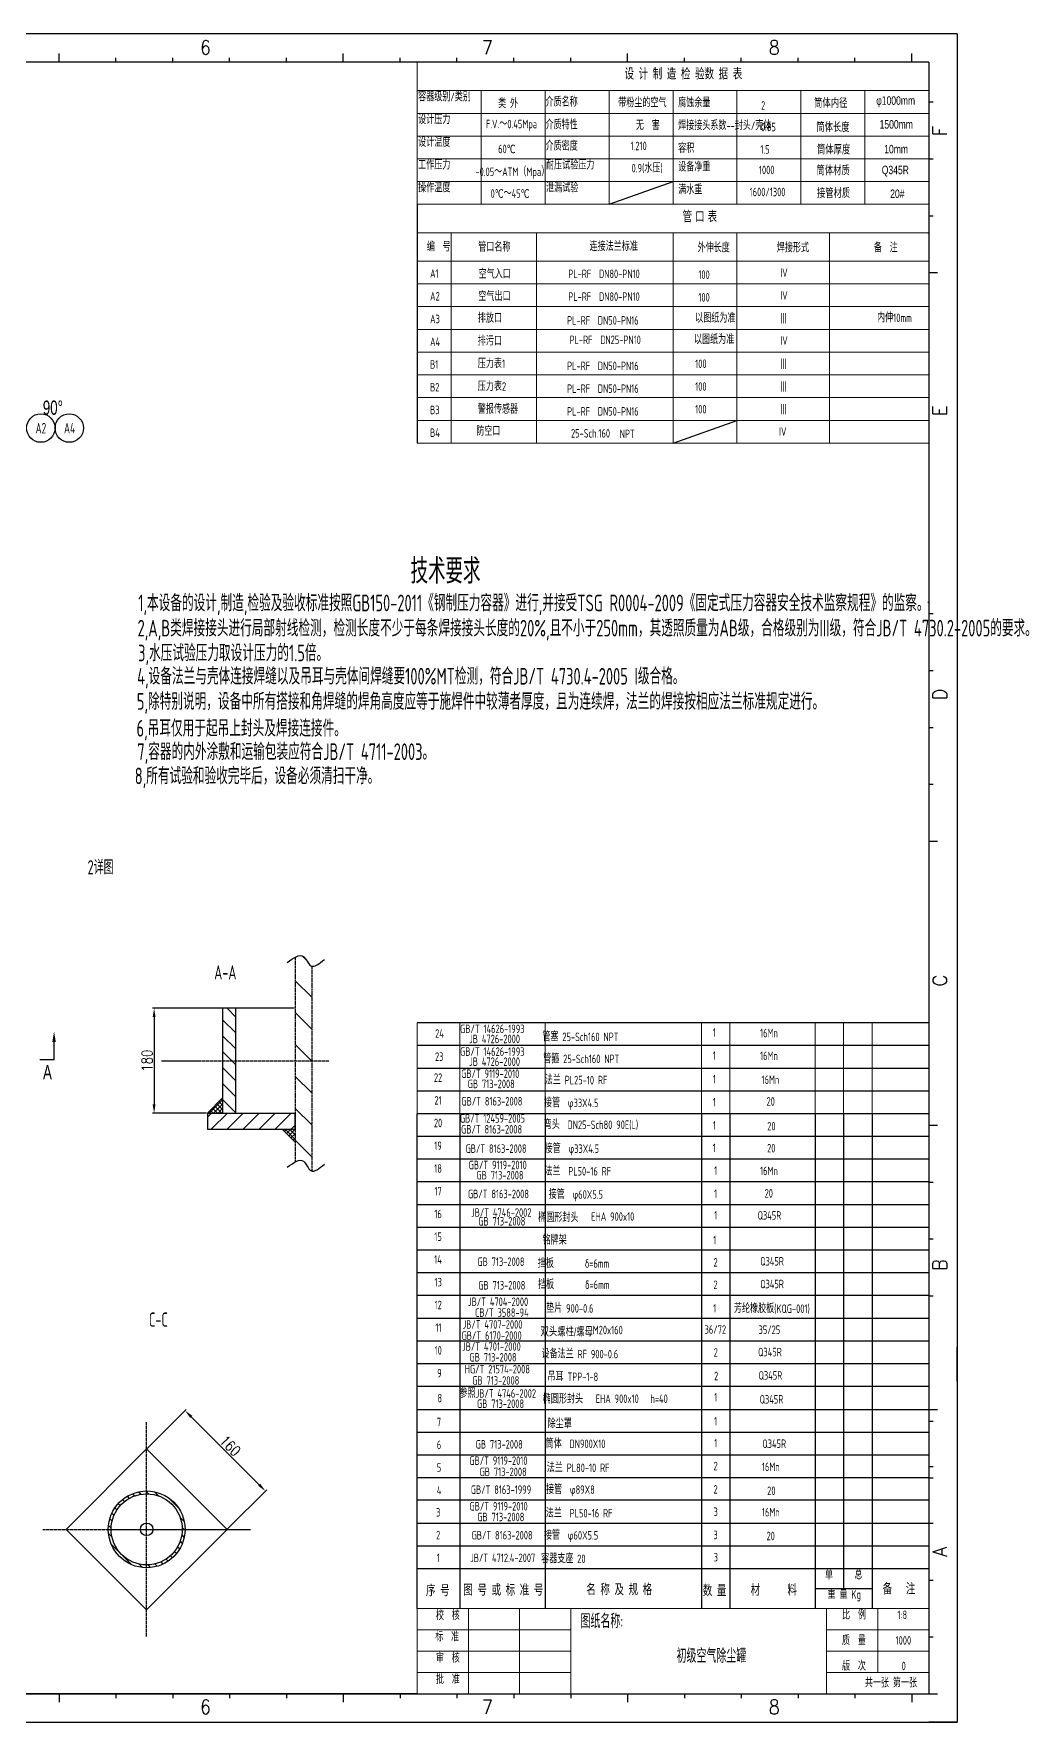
# Model space of a CAD drawing. Header units: inches. Extents: x 32075 to 39005, y -1315 to 3437.
# Drawn here: x 36204 to 39005, y -1315 to 3437 of the extents above; entities that cross this region are included whole.
import ezdxf
from ezdxf.enums import TextEntityAlignment as Align

# ---------------------------------------------------------------- set-up
doc = ezdxf.new("R2010")
doc.units = ezdxf.units.IN
doc.header["$LTSCALE"] = 10
doc.header["$MEASUREMENT"] = 0
for name, pattern in [('CENTER', [2, 1.25, -0.25, 0.25, -0.25]), ('CENTER2', [1.125, 0.75, -0.125, 0.125, -0.125]), ('PHANTOM2', [1.25, 0.625, -0.125, 0.125, -0.125, 0.125, -0.125])]:
    doc.linetypes.add(name, pattern=pattern)
for name, color, linetype in [('1轮廓实线层', 7, 'Continuous'), ('2细线层', 4, 'Continuous'), ('7标注层', 4, 'Continuous'), ('CENTER', 1, 'CENTER'), ('DATA', 4, 'Continuous'), ('DIM', 4, 'Continuous'), ('DRAWING', 7, 'Continuous'), ('OBJ', 7, 'Continuous'), ('PHN', 6, 'PHANTOM2'), ('图框层', 7, 'Continuous')]:
    doc.layers.add(name, color=color, linetype=linetype)
doc.layers.add('文字', color=4, linetype='Continuous', lineweight=13)
doc.styles.add('JEREH', font='isocp.shx', dxfattribs={"width": 0.7, "bigfont": 'hzfs.shx'})
doc.styles.add('JEREH1', font='isocp.shx', dxfattribs={"width": 0.75, "bigfont": 'hzfs.shx'})
doc.styles.add('PC_TEXTSTYLE', font='isocp.shx', dxfattribs={"width": 0.8, "bigfont": 'hzfs.shx'})
doc.styles.add('ROMANC', font='romanc.shx', dxfattribs={"width": 0.75})
doc.styles.get("Standard").update_dxf_attribs({"font": 'isocp.shx', "width": 0.707, "bigfont": 'hztxt.shx'})
doc.styles.add('TH_GBDIM', font='romans.shx', dxfattribs={"width": 0.8, "bigfont": 'gbcbig.shx'})
doc.styles.add('VCADHZ', font='vcadtxt3.shx', dxfattribs={"width": 0.7, "bigfont": 'vcadhz.shx'})
doc.styles.add('vhz3', font='vcadtxt3', dxfattribs={"width": 0.7, "bigfont": 'vcadhz'})
doc.dimstyles.new('单线标注', dxfattribs={"dimscale": 10, "dimtxt": 3, "dimasz": 2.5, "dimexe": 0.5, "dimexo": 0.2, "dimgap": 0.5, "dimtad": 1, "dimjust": 2, "dimdec": 0, "dimdsep": 46, "dimtxsty": 'TH_GBDIM', "dimcen": 1, "dimse1": 1, "dimsd1": 1, "dimclrd": 4, "dimclre": 4, "dimclrt": 3, "dimadec": 0, "dimazin": 0, "dimtfac": 1, "dimtdec": 0, "dimtmove": 0, "dimatfit": 3, "dimfxl": 1, "dimlwd": -1, "dimlwe": -1, "dimarcsym": 0})

# ---------------------------------------------------------------- blocks, each defined once
blk = doc.blocks.new('A$C522A09DF')
at = {"color": 4}
for p, q in [((0, 0), (0, -672)), ((720, -672), (900, -608))]:
    blk.add_line(p, q, dxfattribs=at)
blk.add_line((1437.3, -80), (1440, -80))
at = {"layer": '文字'}
for p, q in [((1434.7, 0), (0, 0)), ((1440, 0), (0, 0)), ((1440, 0), (0, 0)), ((1440, 0), (0, 0)), ((1437.3, 0), (0, 0)), ((1440, -80), (0, -80)), ((1440, -80), (0, -80)), ((96, -672), (96, -80)), ((336, -672), (336, -80)), ((720, -672), (720, -80)), ((900, -672), (900, -80)), ((1160, -672), (1160, -80)), ((1440, -160), (0, -160)), ((1440, -224), (0, -224)), ((1440, -288), (0, -288)), ((1440, -352), (0, -352)), ((1440, -416), (0, -416)), ((1440, -480), (0, -480)), ((1440, -480), (0, -480)), ((1440, -544), (0, -544)), ((1440, -544), (0, -544)), ((1440, -608), (0, -608)), ((1440, -672), (0, -672))]:
    blk.add_line(p, q, dxfattribs=at)
at = {"layer": '文字', "width": 0.7}
for s, height, style, p in [('管 口 表', 32, 'VCADHZ', (746.8, -50.6)), ('空气入口', 24, 'JEREH', (172.7, -208.7)), ('100', 24, 'JEREH', (791.3, -209.9)), ('IV', 24, 'JEREH', (1021.7, -204.4)), ('空气出口', 24, 'JEREH', (172, -271.5)), ('100', 24, 'JEREH', (791.3, -273.9)), ('IV', 24, 'JEREH', (1021.7, -268.4)), ('排放口', 24, 'JEREH', (170.6, -332.9)), ('以图纸为准', 24, 'JEREH', (782.4, -332.7)), ('III', 30, 'JEREH', (1022, -335.6)), ('内伸10mm', 24, 'JEREH', (1294.3, -331.5)), ('排污口', 24, 'JEREH', (170.4, -397.3)), ('以图纸为准', 24, 'JEREH', (778.9, -392.9)), ('IV', 24, 'JEREH', (1021.9, -395.5)), ('压力表1', 24, 'JEREH', (170.6, -460.9)), ('100', 24, 'JEREH', (782.4, -460.7)), ('III', 30, 'JEREH', (1022, -463.6)), ('压力表2', 24, 'JEREH', (170.6, -524.9)), ('100', 24, 'JEREH', (782.4, -524.7)), ('III', 30, 'JEREH', (1022, -527.6)), ('警报传感器', 24, 'JEREH', (170.6, -588.9)), ('100', 24, 'JEREH', (782.4, -588.7)), ('III', 30, 'JEREH', (1022, -591.6)), ('防空口', 24, 'JEREH', (166.3, -650.9)), ('NPT', 24, 'JEREH', (570, -657.9)), ('IV', 24, 'JEREH', (1018.3, -651.7))]:
    blk.add_text(s, height=height, dxfattribs=dict(at, style=style)).set_placement(p)
at = {"layer": '文字', "style": 'JEREH', "width": 0.7}
for s, p in [('编  号', (27.1, -120)), ('管口名称', (171.8, -120.8)), ('连接法兰标准', (485, -119.1)), ('外伸长度 ', (789, -122.8)), ('焊接形式', (1012, -122.8)), ('备  注', (1285.3, -122.8))]:
    blk.add_text(s, height=24, dxfattribs=at).set_placement(p, align=Align.MIDDLE_LEFT)
at = {"layer": '文字', "width": 0.7}
for s, p in [('A1', (36.3, -206.7)), ('A2', (36.3, -270.7)), ('A3', (36.3, -334.7)), ('A4', (36.3, -398.7)), ('B1', (36.3, -462.7)), ('B2', (36.3, -526.7)), ('B3', (36.3, -590.7)), ('B4', (36.3, -654.7))]:
    blk.add_text(s, height=24, dxfattribs=at).set_placement(p)
at = {"layer": '文字', "style": 'JEREH', "width": 0.7}
for s, p in [('PL-RF  DN80-PN10', (525.8, -195.7)), ('PL-RF  DN80-PN10', (525.8, -259.7)), ('PL-RF  DN50-PN16', (522.6, -326.7)), ('PL-RF  DN25-PN10', (529.1, -381.4)), ('PL-RF  DN50-PN16', (522.6, -454.7)), ('PL-RF  DN50-PN16', (522.6, -518.7)), ('PL-RF  DN50-PN16', (522.6, -582.7)), ('25-Sch.160', (487.8, -644.5))]:
    blk.add_text(s, height=24, dxfattribs=at).set_placement(p, align=Align.MIDDLE)
blk = doc.blocks.new('*D51')
at = {"color": 4, "transparency": 16777216}
for p, q in [((36522.7, -544.1), (36632.8, -433.9)), ((36646.9, -455.2), (36837.9, -646.1)), ((36749, -770.3), (36859.1, -660.2))]:
    blk.add_line(p, q, dxfattribs=at)
for points in [[(36649.9, -452.2), (36644, -458.1), (36629.3, -437.5)], [(36840.8, -643.1), (36834.9, -649), (36855.5, -663.8)]]:
    blk.add_solid(points, dxfattribs=at)
at = {"layer": 'Defpoints', "color": 0, "transparency": 16777216}
for p in [(36521.3, -545.5), (36855.5, -663.8), (36747.5, -771.7)]:
    blk.add_point(p, dxfattribs=at)
at = {"color": 3, "transparency": 16777216, "insert": (36756.5, -536.5), "char_height": 30, "attachment_point": 5, "rotation": 315, "style": 'TH_GBDIM'}
blk.add_mtext('160', dxfattribs=at)
blk = doc.blocks.new('*D57')
at = {"color": 4, "transparency": 16777216}
for p, q in [((36936, 695), (36537.3, 695)), ((36542.3, 670), (36542.3, 424.6)), ((36690.1, 399.6), (36537.3, 399.6))]:
    blk.add_line(p, q, dxfattribs=at)
for points in [[(36538.1, 670), (36546.4, 670), (36542.3, 695)], [(36538.1, 424.6), (36546.4, 424.6), (36542.3, 399.6)]]:
    blk.add_solid(points, dxfattribs=at)
at = {"layer": 'Defpoints', "color": 0, "transparency": 16777216}
for p in [(36938, 695), (36542.3, 399.6), (36692.1, 399.6)]:
    blk.add_point(p, dxfattribs=at)
at = {"color": 3, "transparency": 16777216, "insert": (36522.3, 547.3), "char_height": 30, "attachment_point": 5, "rotation": 90, "style": 'TH_GBDIM'}
blk.add_mtext('180', dxfattribs=at)

msp = doc.modelspace()

# ---------------------------------------------------------------- hatches: boundary and pattern name
at = {"layer": 'DRAWING'}
h = msp.add_hatch(dxfattribs=at)
h.set_pattern_fill('ANSI31', color=2, scale=20, angle=90, style=0)
h.set_pattern_definition([(135, (1838.78, 19439.255), (-44.90128, -44.90128), [])])
edge = h.paths.add_edge_path()
edge.add_spline(control_points=[(36939.6, 262.4), (36948.5, 267.2), (36966.5, 271.3), (36976.1, 241), (36985.1, 237.3), (36986.1, 237)], knot_values=[21.700288, 21.700288, 21.700288, 21.700288, 48.778653, 81.89114, 85.852189, 85.852189, 85.852189, 85.852189], degree=3, periodic=0)
edge.add_line((36986.1, 237), (36986.1, 813.2))
edge.add_spline(control_points=[(36986.1, 813.2), (36985.1, 813.5), (36976.1, 817.2), (36966.5, 847.5), (36948.5, 843.4), (36939.6, 838.6)], knot_values=[21.700288, 21.700288, 21.700288, 21.700288, 25.661337, 58.773824, 85.852189, 85.852189, 85.852189, 85.852189], degree=3, periodic=0)
edge.add_line((36939.6, 838.6), (36939.6, 262.4))
h = msp.add_hatch(dxfattribs=at)
h.set_pattern_fill('ANSI31', color=2, scale=10, angle=90, style=0)
h.set_pattern_definition([(135, (1838.78, 19439.255), (-22.45064, -22.45064), [])])
h.paths.add_polyline_path([(36771.4, 695), (36735.1, 695), (36735.1, 399.6), (36771.4, 399.6)])
h = msp.add_hatch(dxfattribs=at)
h.set_pattern_fill('ANSI37', color=3, scale=2.75, style=0)
h.set_pattern_definition([(45, (1838.779, 19439.255), (-6.173926, 6.173926), []), (135, (1838.779, 19439.255), (-6.173926, -6.173926), [])])
h.paths.add_polyline_path([(36692.1, 399.6), (36735.1, 399.6), (36735.1, 442.8)])
h = msp.add_hatch(dxfattribs=at)
h.set_pattern_fill('ANSI31', color=2, scale=10, style=0)
h.set_pattern_definition([(45, (1551.143, 18096.085), (-22.45064, 22.45064), [])])
h.paths.add_polyline_path([(36692.1, 399.6), (36692.1, 354.4), (36938, 354.4), (36938, 399.6)])
h = msp.add_hatch(dxfattribs=at)
h.set_pattern_fill('ANSI37', color=3, scale=2.75, style=0)
h.set_pattern_definition([(315, (1647.603, -17342.083), (-6.173926, -6.173926), []), (225, (1647.603, -17342.083), (-6.173926, 6.173926), [])])
h.paths.add_polyline_path([(36902.8, 354.4), (36939.6, 354.4), (36939.6, 317.7)])
h = msp.add_hatch(dxfattribs=at)
h.set_pattern_fill('ANSI31', color=2, scale=5, angle=90, style=0)
h.set_pattern_definition([(135, (-5558.438, 16987.144), (-11.22532, -11.22532), [])])
h.paths.add_polyline_path([(36413.3, -771.7), (36421.3, -771.7, -0.414214), (36521.3, -671.7), (36521.3, -663.7, 0.414214)])
h.paths.add_polyline_path([(36521.3, -663.7), (36521.3, -671.7, -0.414214), (36621.3, -771.7), (36629.3, -771.7, 0.414214)])
h.paths.add_polyline_path([(36629.3, -771.7), (36621.3, -771.7, -0.414214), (36521.3, -871.7), (36521.3, -879.7, 0.414214)])
h.paths.add_polyline_path([(36521.3, -879.7), (36521.3, -871.7, -0.414214), (36421.3, -771.7), (36413.3, -771.7, 0.414214)])

# ---------------------------------------------------------------- linework, layer by layer
at = {"color": 4}
msp.add_line((37822.7, 2957.5), (38002.7, 3021.5), dxfattribs=at)
for p, q in [((38720.1, 1837.5), (38722.7, 1837.5)), ((38722.7, -354.6), (38722.7, -1234.5)), ((38722.7, -354.6), (38722.7, -1234.5)), ((38402.7, -938.4), (38562.7, -938.4)), ((37282.7, -1234.5), (38722.7, -1234.5)), ((37282.7, -1234.5), (38578.7, -1234.5)), ((38674.7, -1234.5), (38722.7, -1234.5))]:
    msp.add_line(p, q)
at = {"layer": '1轮廓实线层'}
msp.add_line((38802.7, -354.6), (38802.7, -258.6), dxfattribs=at)
at = {"layer": '2细线层'}
for p, q in [((38802.7, 3437.5), (32074.7, 3437.5)), ((38802.7, 3437.5), (38802.7, -1314.5)), ((36274.7, 3357.5), (36274.7, 3381.5)), ((37074.7, 3357.5), (37074.7, 3381.5)), ((37874.7, 3357.5), (37874.7, 3381.5)), ((38674.7, 3357.5), (38674.7, 3381.5)), ((36434.7, 3357.5), (36434.7, 3369.5)), ((36594.7, 3357.5), (36594.7, 3369.5)), ((36754.7, 3357.5), (36754.7, 3369.5)), ((36914.7, 3357.5), (36914.7, 3369.5)), ((37234.7, 3357.5), (37234.7, 3369.5)), ((37394.7, 3357.5), (37394.7, 3369.5)), ((37554.7, 3357.5), (37554.7, 3369.5)), ((37714.7, 3357.5), (37714.7, 3369.5)), ((38034.7, 3357.5), (38034.7, 3369.5)), ((38194.7, 3357.5), (38194.7, 3369.5)), ((38354.7, 3357.5), (38354.7, 3369.5)), ((38514.7, 3357.5), (38514.7, 3369.5)), ((38722.7, 3245.5), (38734.7, 3245.5)), ((38722.7, 3085.5), (38734.7, 3085.5)), ((38722.7, 2925.5), (38734.7, 2925.5)), ((38722.7, 2765.5), (38746.7, 2765.5)), ((38722.7, 1805.5), (38734.7, 1805.5)), ((38722.7, 1645.5), (38734.7, 1645.5)), ((38722.7, 1485.5), (38734.7, 1485.5)), ((38722.7, 1325.5), (38734.7, 1325.5)), ((38722.7, 1165.5), (38746.7, 1165.5)), ((38722.7, 365.6), (38734.7, 365.6)), ((38722.7, 365.5), (38746.7, 365.5)), ((38722.7, 205.6), (38734.7, 205.6)), ((38722.7, 45.6), (38734.7, 45.6)), ((38722.7, -114.4), (38734.7, -114.4)), ((38722.7, -434.5), (38746.7, -434.5)), ((38722.7, -467.1), (38734.7, -467.1)), ((38722.7, -594.5), (38734.7, -594.5)), ((38722.7, -627.1), (38734.7, -627.1)), ((38722.7, -754.4), (38734.7, -754.4)), ((38722.7, -754.5), (38734.7, -754.5)), ((38562.7, -898.5), (38562.7, -994.5)), ((38722.7, -914.4), (38734.7, -914.4)), ((38722.7, -914.5), (38734.7, -914.5)), ((38722.7, -1074.5), (38734.7, -1074.5)), ((36274.7, -1234.5), (36274.7, -1258.5)), ((36434.7, -1234.5), (36434.7, -1246.5)), ((36594.7, -1234.5), (36594.7, -1246.5)), ((36754.7, -1234.5), (36754.7, -1246.5)), ((36914.7, -1234.5), (36914.7, -1246.5)), ((37074.7, -1234.5), (37074.7, -1258.5)), ((37234.7, -1234.5), (37234.7, -1246.5)), ((37394.7, -1234.5), (37394.7, -1246.5)), ((37554.7, -1234.5), (37554.7, -1246.5)), ((37714.7, -1234.5), (37714.7, -1246.5)), ((37874.7, -1234.5), (37874.7, -1258.5)), ((38034.7, -1234.5), (38034.7, -1246.5)), ((38194.7, -1234.5), (38194.7, -1246.5)), ((38354.7, -1234.5), (38354.7, -1246.5)), ((38514.7, -1234.5), (38514.7, -1246.5)), ((38674.7, -1234.5), (38674.7, -1246.5)), ((38674.7, -1234.5), (38674.7, -1258.5)), ((38722.7, -1234.5), (38746.7, -1234.5)), ((32074.7, -1314.5), (38802.7, -1314.5)), ((38802.7, -1314.5), (38722.7, -1314.5))]:
    msp.add_line(p, q, dxfattribs=at)
msp.add_point((38722.7, -1234.5), dxfattribs=at)
at = {"layer": '7标注层', "ltscale": 100}
for centre in [(36223.5, 2327.7), (36303.5, 2327.7)]:
    msp.add_circle(centre, 40, dxfattribs=at)
at = {"layer": 'CENTER', "linetype": 'CENTER2'}
for p, q in [((36563, 547.3), (37036.2, 547.3)), ((36521.3, -1073.5), (36521.3, -470)), ((36229.4, -771.7), (36813.2, -771.7))]:
    msp.add_line(p, q, dxfattribs=at)
at = {"layer": 'DATA'}
for p, q in [((37282.7, -994.5), (37282.7, 398.1)), ((37402.7, 398.1), (37402.7, -994.2)), ((37642.7, 398.1), (37642.7, -994.5)), ((38082.7, 398.1), (38082.7, -994.5)), ((38162.7, 398.1), (38162.7, -994.5)), ((38402.7, 398.1), (38402.7, -994.5)), ((38562.7, 398.1), (38562.7, -994.5)), ((37282.7, -434.2), (38722.7, -434.2)), ((37282.7, -434.2), (38722.7, -434.2)), ((37282.7, -498.2), (38722.7, -498.2)), ((37282.7, -562.2), (38722.7, -562.2)), ((37282.7, -626.2), (38722.7, -626.2)), ((37282.7, -754.2), (38722.7, -754.2)), ((37282.7, -818.2), (38722.7, -818.2)), ((37282.7, -818.2), (38722.7, -818.2)), ((37282.7, -882.2), (38722.7, -882.2))]:
    msp.add_line(p, q, dxfattribs=at)
at = {"layer": 'DIM'}
for p, q in [((38723.2, 653.8), (37282.7, 653.8)), ((36260.8, 549.7), (36260.8, 599.7)), ((38722.7, 589.8), (37282.7, 589.8)), ((38722.7, 525.8), (37282.7, 525.8)), ((38722.7, 461.8), (37282.2, 461.8)), ((38722.7, 398.1), (37282.2, 398.1)), ((38482.7, 398.1), (38482.7, -938.4)), ((38722.7, 334.1), (37282.2, 334.1)), ((38722.7, 270.1), (37282.2, 270.1)), ((38722.7, 206.1), (37282.2, 206.1)), ((38722.7, 142.1), (37282.2, 142.1)), ((38722.7, 78.1), (37282.2, 78.1)), ((38722.7, 14.1), (37282.2, 14.1)), ((38722.7, -49.9), (37282.2, -49.9)), ((38722.7, -113.9), (37282.2, -113.9)), ((38722.7, -177.9), (37282.2, -177.9)), ((38722.7, -241.9), (37282.2, -241.9)), ((38722.7, -305.9), (37282.2, -305.9)), ((38722.7, -369.9), (37282.2, -369.9)), ((38722.7, -689.9), (37282.2, -689.9)), ((37282.7, -1234.5), (35842.2, -1234.5))]:
    msp.add_line(p, q, dxfattribs=at)
at = {"layer": 'DIM', "color": 2}
for points in [[(36917.2, 823.4), (36962.9, 840.5), (36983.2, 814.4), (37021.6, 832.4)], [(36917.2, 247.2), (36962.9, 264.3), (36983.2, 238.2), (37021.6, 256.2)]]:
    msp.add_spline(points, degree=3, dxfattribs=at)
at = {"layer": 'DIM'}
msp.add_solid([(36265.8, 599.7), (36255.8, 599.7), (36260.8, 629.7)], dxfattribs=at)
at = {"layer": 'DRAWING'}
for p, q in [((36735.1, 695), (36735.1, 399.6)), ((36771.4, 695), (36771.4, 399.6)), ((36692.1, 399.6), (36735.1, 442.8)), ((36692.1, 399.6), (36939.6, 399.6)), ((36692.1, 399.6), (36692.1, 354.4)), ((36939.6, 354.2), (36939.6, 399.6)), ((36692.1, 354.4), (36939.6, 354.4)), ((36939.6, 317.7), (36902.8, 354.4)), ((36295, -771.7), (36521.3, -545.5)), ((36747.5, -771.7), (36521.3, -545.5)), ((36521.3, -998), (36295, -771.7)), ((36747.5, -771.7), (36521.3, -998))]:
    msp.add_line(p, q, dxfattribs=at)
for radius in [108, 100, 17.6]:
    msp.add_circle((36521.3, -771.7), radius, dxfattribs=at)
at = {"layer": 'OBJ'}
msp.add_line((36260.8, 549.7), (36220.8, 549.7), dxfattribs=at)
at = {"layer": 'PHN'}
for p, q in [((36939.6, 838.6), (36939.6, 262.4)), ((36986.1, 813.2), (36986.1, 237))]:
    msp.add_line(p, q, dxfattribs=at)
at = {"layer": '图框层'}
for p, q in [((38722.7, 3357.5), (32274.7, 3357.5)), ((38722.7, 3357.5), (38722.7, -1234.5)), ((32274.7, -1234.5), (38722.7, -1234.5))]:
    msp.add_line(p, q, dxfattribs=at)
at = {"layer": '文字'}
for p, q in [((37282.7, 2983.1), (37282.7, 3357.5)), ((37282.7, 2983.1), (37282.7, 3357.5)), ((37282.7, 2957.5), (37282.7, 3357.5)), ((37282.7, 2957.5), (37282.7, 3357.5)), ((38722.7, 3277.5), (37282.7, 3277.5)), ((38722.7, 3277.5), (37282.7, 3277.5)), ((37462.7, 2957.5), (37462.7, 3277.5)), ((37642.7, 2957.5), (37642.7, 3277.5)), ((37822.7, 2957.5), (37822.7, 3277.5)), ((38002.7, 2957.5), (38002.7, 3277.5)), ((38182.7, 2957.5), (38182.7, 3277.5)), ((38362.7, 2957.5), (38362.7, 3277.5)), ((38542.7, 2957.5), (38542.7, 3277.5)), ((38722.7, 3213.5), (37282.7, 3213.5)), ((38722.7, 3213.5), (37282.7, 3213.5)), ((38722.7, 3149.5), (37282.7, 3149.5)), ((38722.7, 3149.5), (37282.7, 3149.5)), ((38722.7, 3085.5), (37282.7, 3085.5)), ((38722.7, 3085.5), (37282.7, 3085.5)), ((38722.7, 3021.5), (37282.7, 3021.5)), ((38722.7, 3021.5), (37282.7, 3021.5)), ((38722.7, 2957.5), (37282.7, 2957.5)), ((38722.7, 2957.5), (37282.7, 2957.5)), ((37282.7, 398.1), (37282.7, 653.8)), ((37402.7, 653.8), (37402.7, 398.1)), ((37642.7, 653.8), (37642.7, 397.8)), ((38082.7, 653.8), (38082.7, 397.8)), ((38162.7, 653.8), (38162.7, 397.8)), ((38402.7, 653.8), (38402.7, 397.8)), ((38482.7, 653.8), (38482.7, 397.8)), ((38562.7, 653.8), (38562.7, 397.8)), ((37282.7, -994.5), (38722.7, -994.5)), ((37282.7, -1234.5), (37282.7, -994.5))]:
    msp.add_line(p, q, dxfattribs=at)
for points in [[(37714.7, -994.5), (37282.7, -994.5)], [(37426.7, -1234.5), (37426.7, -994.5)], [(37570.7, -1234.5), (37570.7, -994.5)], [(37714.7, -1234.5), (37714.7, -994.5)], [(38722.7, -994.5), (37714.7, -994.5)], [(38434.7, -1234.5), (38434.7, -994.5)], [(38434.7, -1234.5), (38434.7, -994.5)], [(38578.7, -1174.5), (38578.7, -994.5)], [(38578.7, -1174.5), (38578.7, -994.5)], [(37714.7, -1054.5), (37282.7, -1054.5)], [(38722.7, -1054.5), (38434.7, -1054.5)], [(37714.7, -1114.5), (37282.7, -1114.5)], [(38722.7, -1114.5), (38434.7, -1114.5)], [(37714.7, -1174.5), (37282.7, -1174.5)], [(38722.7, -1174.5), (38434.7, -1174.5)]]:
    msp.add_lwpolyline(points, dxfattribs=at)

# ---------------------------------------------------------------- block references
at = {"color": 4}
msp.add_blockref('A$C522A09DF', (37282.7, 2957.5), dxfattribs=at)

# ---------------------------------------------------------------- texts
at = {"layer": '2细线层', "style": 'ROMANC', "width": 0.9}
for s, p in [('6', (36671.4, 3378.8)), ('7', (37465, 3378.8)), ('8', (38272.2, 3378.8)), ('6', (36671.4, -1291.4)), ('7', (37465, -1291.4)), ('8', (38272.2, -1291.4))]:
    msp.add_text(s, height=40, dxfattribs=at).set_placement(p)
for s, p in [('F', (38773.6, 3149.9)), ('E', (38773.6, 2361.8)), ('D', (38773.6, 1562)), ('C', (38773.6, 756.5)), ('B', (38773.6, -43.4)), ('A', (38773.6, -848.4))]:
    msp.add_text(s, height=40, rotation=90, dxfattribs=at).set_placement(p)
at = {"layer": '2细线层', "color": 1, "style": 'PC_TEXTSTYLE', "width": 0.7}
msp.add_text('初级空气除尘罐', height=40, dxfattribs=at).set_placement((38110.6, -1125.3), align=Align.MIDDLE)
at = {"layer": 'DATA', "style": 'VCADHZ', "width": 0.75}
for s, p in [('筒体内径', (38446.6, 3244.5)), ('φ1000mm', (38629.3, 3246.1)), ('筒体长度', (38452.6, 3176.4)), ('1500mm', (38630.9, 3182.5)), ('筒体厚度', (38454.7, 3113.4)), ('10mm', (38630.5, 3112.8)), ('筒体材质', (38453.2, 3054.8)), ('Q345R', (38628.3, 3051.1)), ('接管材质', (38454.5, 2990.9)), ('20#', (38633.9, 2987.2)), ('双头螺柱/螺母', (37703.6, -213.5))]:
    msp.add_text(s, height=24, dxfattribs=at).set_placement(p, align=Align.MIDDLE)
at = {"layer": 'DIM', "width": 0.7}
for s, height, style, p in [('90%%D', 40, 'vhz3', (36229.1, 2365.2)), ('A2', 30, 'JEREH', (36208.7, 2312.5)), ('A4', 30, 'JEREH', (36288.7, 2312.5)), ('2详图', 40, 'JEREH1', (36355.1, 1071.7)), ('A-A', 40, 'JEREH1', (36711.5, 775.9)), ('C-C', 40, 'JEREH1', (36527.7, -201.3))]:
    msp.add_text(s, height=height, dxfattribs=dict(at, style=style)).set_placement(p)
at = {"layer": 'DIM', "style": 'VCADHZ', "width": 0.7}
msp.add_text('A', height=40, dxfattribs=at).set_placement((36242.2, 514.8), align=Align.MIDDLE)
at = {"layer": '文字', "style": 'JEREH', "width": 0.7}
msp.add_text('设 计 制 造 检 验数 据 表', height=32, dxfattribs=at).set_placement((38031.8, 3308.7), align=Align.CENTER)
at = {"layer": '文字', "width": 0.7}
for s, height, style, p in [('容器级别/类别             ', 24, 'JEREH', (37285.3, 3247.7)), ('容器级别/类别             ', 24, 'JEREH', (37285.3, 3247.7)), ('类 外', 24, 'JEREH', (37510.4, 3228.6)), ('介质名称', 24, 'JEREH', (37643.8, 3232.9)), ('腐蚀余量', 24, 'JEREH', (38017.1, 3230.8)), ('2', 24, 'JEREH', (38250.7, 3223.7)), ('设计压力', 24, 'JEREH', (37285.3, 3183.7)), ('介质特性', 24, 'JEREH', (37643.8, 3168.9)), ('无  害', 24, 'JEREH', (37898.2, 3167.2)), ('焊接接头系数', 24, 'JEREH', (38017.1, 3166.8)), ('焊接接头系数--封头/壳体', 24, 'JEREH', (38017.1, 3166.8)), ('0.85', 24, 'JEREH1', (38249.9, 3163.1)), ('设计温度', 24, 'JEREH', (37285.3, 3119.7)), ('介质密度', 24, 'JEREH', (37644, 3109)), ('1.210', 24, 'JEREH', (37883.1, 3109.8)), ('容积', 24, 'JEREH', (38017.1, 3102.8)), ('1.5', 24, 'JEREH', (38248.5, 3100)), ('工作压力', 24, 'JEREH', (37285.3, 3055.7)), ('耐压试验压力', 24, 'JEREH', (37645.3, 3055.7)), ('0.9(水压)', 24, 'JEREH', (37886.1, 3047.1)), ('设备净重', 24, 'JEREH', (38017.2, 3050.2)), ('1000', 24, 'JEREH', (38244.5, 3042.2)), ('操作温度', 24, 'JEREH', (37285.3, 2991.7)), ('泄漏试验', 24, 'JEREH', (37645.3, 2991.7)), ('满水重', 24, 'JEREH', (38017.2, 2986.2)), ('1600/1300', 24, 'JEREH', (38218.3, 2980.2)), ('          技术要求', 70.312, 'JEREH', (36982.6, 1890.2)), ('1,本设备的设计,制造,检验及验收标准按照GB150-2011《钢制压力容器》进行,并接受TSG R0004-2009《固定式压力容器安全技术监察规程》的监察。 ', 46.875, 'JEREH', (36497.5, 1812.1)), ('2,A,B类焊接接头进行局部射线检测，检测长度不少于每条焊接接头长度的20%%%,且不小于250mm，其透照质量为AB级，合格级别为III级，符合JB/T 4730.2-2005的要求。', 46.875, 'JEREH', (36495.7, 1741.2)), ('3,水压试验压力取设计压力的1.5倍。', 46.875, 'JEREH', (36497.2, 1671.4)), ('4,设备法兰与壳体连接焊缝以及吊耳与壳体间焊缝要100%%%MT检测，符合JB/T 4730.4-2005 I级合格。', 46.875, 'JEREH', (36494.6, 1605.9)), ('5,除特别说明，设备中所有搭接和角焊缝的焊角高度应等于施焊件中较薄者厚度，且为连续焊，法兰的焊接按相应法兰标准规定进行。', 46.875, 'JEREH', (36493.6, 1534.9)), ('6,吊耳仅用于起吊上封头及焊接连接件。', 46.875, 'JEREH', (36492.8, 1459.4)), ('7,容器的内外涂敷和运输包装应符合JB/T 4711-2003。', 46.875, 'JEREH', (36495.1, 1393.6)), ('8,所有试验和验收完毕后，设备必须清扫干净。', 46.875, 'JEREH', (36487.8, 1325.4)), ('7', 24, 'JEREH', (37337.9, -481.6)), ('6', 24, 'JEREH', (37337.9, -545.6)), ('5', 24, 'JEREH', (37337.9, -609.6)), ('4', 24, 'JEREH', (37337.9, -673.6)), ('校  核', 24, 'PC_TEXTSTYLE', (37335.4, -1026.5)), ('比  例', 24, 'PC_TEXTSTYLE', (38478.2, -1025)), ('比  例', 24, 'PC_TEXTSTYLE', (38478.2, -1025)), ('1:8', 24, 'PC_TEXTSTYLE', (38634.4, -1024.2)), ('标  准', 24, 'PC_TEXTSTYLE', (37333.4, -1086.5)), ('质  量', 24, 'PC_TEXTSTYLE', (38478.2, -1097)), ('质  量', 24, 'PC_TEXTSTYLE', (38478.2, -1097)), ('1000', 24, 'PC_TEXTSTYLE', (38629.1, -1096.2)), ('审  核', 24, 'PC_TEXTSTYLE', (37335.4, -1146.5)), ('批  准', 24, 'PC_TEXTSTYLE', (37335.4, -1206.5)), ('版  次', 24, 'PC_TEXTSTYLE', (38478.2, -1169)), ('版  次', 24, 'PC_TEXTSTYLE', (38478.2, -1169)), ('0', 24, 'PC_TEXTSTYLE', (38646.1, -1168.2)), ('共一张 第一张', 24, 'PC_TEXTSTYLE', (38542.4, -1216.3))]:
    msp.add_text(s, height=height, dxfattribs=dict(at, style=style)).set_placement(p)
for s, height, style, p in [('带粉尘的空气', 24, 'JEREH', (37916.4, 3246)), ('F.V.～0.45Mpa', 24, 'JEREH', (37548, 3179.9)), ('60℃', 24, 'JEREH', (37535, 3113.3)), ('-0.05～ATM（Mpa）', 24, 'JEREH', (37550.5, 3049)), ('0℃～45℃', 24, 'JEREH', (37544, 2987.9)), ('24', 24, 'JEREH', (37345.4, 623.7)), ('GB/T 14626-1993', 24, 'JEREH', (37494.2, 637)), ('JB 4726-2000', 24, 'JEREH', (37500.4, 608.6)), ('管塞 25-Sch160 NPT', 24, 'JEREH', (37742.1, 617.5)), ('1', 24, 'JEREH', (38118.8, 626.5)), ('16Mn', 24, 'JEREH', (38272.7, 625.1)), ('23', 24, 'JEREH', (37344.7, 558.8)), ('GB/T 14626-1993', 24, 'JEREH', (37494.2, 573)), ('1', 24, 'JEREH', (38119, 561.5)), ('16Mn', 24, 'JEREH', (38272.7, 561.1)), ('JB 4726-2000', 24, 'JEREH', (37500.4, 544.6)), ('管箍 25-Sch160 NPT', 24, 'JEREH', (37744.4, 555.5)), ('22', 24, 'JEREH', (37341.4, 499.7)), ('GB 713-2008', 24, 'JEREH', (37491.1, 482)), ('法兰 PL25-10 RF', 24, 'JEREH', (37729.7, 495.9)), ('1', 24, 'JEREH', (38119.3, 495.6)), ('16Mn', 24, 'JEREH', (38276.9, 493.9)), ('21', 24, 'JEREH', (37341.4, 435.7)), ('GB/T 8163-2008', 24, 'JEREH', (37493, 433.1)), ('接管  φ33X4.5', 24, 'JEREH', (37716.1, 428.3)), ('1', 24, 'JEREH', (38118.9, 430.3)), ('20', 24, 'JEREH', (38277.6, 432.8)), ('20', 24, 'JEREH', (37341.4, 372)), ('弯头  DN25-Sch80 90E(L)', 24, 'JEREH', (37771.6, 369.3)), ('GB/T 8163-2008', 24, 'JEREH', (37492.2, 354.3)), ('1', 24, 'JEREH', (38119.3, 365.3)), ('20', 24, 'JEREH', (38279.6, 363)), ('19', 24, 'JEREH', (37341.4, 308)), ('GB/T 8163-2008', 24, 'JEREH', (37504.7, 299.9)), ('接管  φ33X4.5', 24, 'JEREH', (37717.9, 299.4)), ('1', 24, 'JEREH', (38118.9, 302.3)), ('20', 24, 'JEREH', (38279.1, 301)), ('18', 24, 'JEREH', (37341.4, 244)), ('法兰  PL50-16 RF', 24, 'JEREH', (37734.4, 239.1)), ('1', 24, 'JEREH', (38122.7, 238.2)), ('16Mn', 24, 'JEREH', (38272.6, 237.1)), ('17', 24, 'JEREH', (37341.4, 180)), ('GB/T 8163-2008', 24, 'JEREH', (37511.4, 172.3)), ('接管  φ60X5.5', 24, 'JEREH', (37729.1, 170.5)), ('1', 24, 'JEREH', (38122.4, 172.9)), ('20', 24, 'JEREH', (38272.2, 173.9)), ('16', 24, 'JEREH', (37341.4, 116)), ('JB/T 4746-2002', 24, 'JEREH', (37519.3, 120.1)), ('椭圆形封头', 24, 'JEREH', (37679.8, 108.3)), ('EHA 900x10', 24, 'JEREH', (37833, 108.6)), ('1', 24, 'JEREH', (38122.9, 112.3)), ('Q345R', 24, 'JEREH', (38274, 112)), ('15', 24, 'JEREH', (37341.4, 52)), ('铭牌架', 24, 'JEREH', (37669.7, 45.1)), ('1', 24, 'JEREH', (38120.2, 42.5)), ('14', 24, 'JEREH', (37341.4, -12)), ('挡板        δ=6mm', 24, 'JEREH', (37722.7, -20.5)), ('2', 24, 'JEREH', (38122.4, -20.2)), ('Q345R', 24, 'JEREH', (38281.3, -17.2)), ('13', 24, 'JEREH', (37341.9, -76)), ('挡板        δ=6mm', 24, 'JEREH', (37723.3, -80.1)), ('2', 24, 'JEREH', (38122.4, -83.3)), ('Q345R', 24, 'JEREH', (38281.3, -81.2)), ('12', 24, 'JEREH', (37341.9, -140)), ('垫片 900-0.6', 24, 'JEREH', (37712.1, -146.8)), ('1', 24, 'JEREH', (38120.2, -149.5)), ('芳纶橡胶板(KQG-001)', 24, 'JEREH', (38280.8, -148.5)), ('CB/T 3588-94', 24, 'JEREH', (37520.9, -161.6)), ('11', 24, 'JEREH', (37342.3, -204)), ('M20x160', 24, 'JEREH', (37819.1, -210.7)), ('36/72', 24, 'JEREH', (38121.7, -209.3)), ('35/25', 24, 'JEREH', (38273.9, -209.8)), ('10', 24, 'JEREH', (37341.9, -268)), ('设备法兰 RF 900-0.6', 24, 'JEREH', (37740.4, -275.3)), ('2', 24, 'JEREH', (38122.9, -273.8)), ('Q345R', 24, 'JEREH', (38275.4, -272.7)), ('9', 24, 'JEREH', (37345.3, -332)), ('HG/T 21574-2008', 24, 'JEREH', (37508.2, -320.8)), ('吊耳 TPP-1-8', 24, 'JEREH', (37720.7, -340)), ('2', 24, 'JEREH', (38124.2, -340.1)), ('Q345R', 24, 'JEREH', (38276.8, -338.4)), ('参照JB/T 4746-2002', 24, 'JEREH', (37509.4, -386.1)), ('8', 24, 'JEREH', (37346.3, -402.3)), ('椭圆形封头', 24, 'JEREH', (37692.8, -402.2)), ('EHA 900x10   h=40', 24, 'JEREH', (37886.4, -404)), ('1', 24, 'JEREH', (38122.9, -400)), ('Q345R', 24, 'JEREH', (38279.7, -405.7)), ('除尘罩', 24, 'JEREH', (37683.9, -471.4)), ('1', 24, 'JEREH', (38122.4, -467.4)), ('筒体  DN900X10', 24, 'JEREH', (37728.4, -527.8)), ('1', 24, 'JEREH', (38123.1, -529)), ('Q345R', 24, 'JEREH', (38287.5, -530.5)), ('GB 713-2008', 24, 'JEREH', (37524.6, -609.7)), ('法兰 PL80-10 RF', 24, 'JEREH', (37735.6, -595.4)), ('2', 24, 'JEREH', (38122.5, -593.5)), ('16Mn', 24, 'JEREH', (38277.9, -595.5)), ('GB/T 8163-1999', 24, 'JEREH', (37518.6, -659.9)), ('接管  φ89X8', 24, 'JEREH', (37713.9, -660.1)), ('2', 24, 'JEREH', (38122.4, -659.1)), ('20', 24, 'JEREH', (38279.5, -663)), ('3', 24, 'JEREH', (37341.9, -723.8)), ('法兰  PL50-16 RF', 24, 'JEREH', (37738.3, -723.2)), ('3', 24, 'JEREH', (38122.7, -722.1)), ('16Mn', 24, 'JEREH', (38277.9, -723.5)), ('2', 24, 'JEREH', (37341.9, -787.8)), ('GB/T 8163-2008', 24, 'JEREH', (37521.7, -788.2)), ('接管  φ60X5.5', 24, 'JEREH', (37715.8, -788.8)), ('3', 24, 'JEREH', (38122.4, -787.4)), ('20', 24, 'JEREH', (38277.6, -790.4)), ('1', 24, 'JEREH', (37341.9, -851.8)), ('容器支座 20', 24, 'JEREH', (37694, -851.4)), ('3', 24, 'JEREH', (38123.1, -849.9)), ('单', 24, 'JEREH', (38441.5, -897.5)), ('总', 24, 'JEREH', (38524.7, -896.7)), ('序 号', 32, 'JEREH', (37340.7, -942.2)), ('图 号 或 标 准 号', 32, 'JEREH', (37525.2, -940.7)), ('名 称 及 规 格', 32, 'JEREH', (37851.3, -939.2)), ('数 量', 32, 'JEREH', (38119.6, -942.3)), ('材      料', 32, 'JEREH', (38286.3, -940.7)), ('重 量 Kg', 24, 'JEREH', (38484.5, -955.2)), ('备   注', 32, 'JEREH', (38638.6, -937.3)), ('图纸名称:', 40, 'PC_TEXTSTYLE', (37802.4, -1027.7))]:
    msp.add_text(s, height=height, dxfattribs=dict(at, style=style)).set_placement(p, align=Align.MIDDLE)
at = {"layer": '文字', "style": 'JEREH', "width": 0.7}
for s, p in [('GB/T 9119-2010', (37570, 498.8)), ('GB/T 12459-2005', (37586.2, 373)), ('GB/T 9119-2010', (37591.1, 241.8)), ('GB 713-2008', (37581.9, 213)), ('GB 713-2008', (37587, 83.3)), ('GB 713-2008', (37584.6, -30.4)), ('GB 713-2008', (37587, -96.8)), ('JB/T 4704-2000', (37595.1, -143)), ('JB/T 4707-2000', (37578.9, -207)), ('GB/T 6170-2000', (37576.7, -238.2)), ('JB/T 4701-2000', (37574.2, -269)), ('GB 713-2008', (37562.4, -299.4)), ('GB 713-2008', (37570, -364.6)), ('GB 713-2008', (37583.4, -430)), ('GB 713-2008', (37579.7, -544.4)), ('GB/T 9119-2010', (37593.2, -590.3)), ('GB/T 9119-2010', (37593.6, -718.8)), ('GB 713-2008', (37584.2, -748.9)), ('JB/T 4712.4-2007', (37615, -863.8))]:
    msp.add_text(s, height=24, dxfattribs=at).set_placement(p, align=Align.RIGHT)

# ---------------------------------------------------------------- dimensions: what is measured, and where the dimension line sits
for base, p1, p2, angle, text, picture, middle, dimtype in [((36542.3, 399.6), (36938, 695), (36692.1, 399.6), 90, '180', '*D57', (36542.3, 547.3), 160), ((36855.5, -663.8), (36521.3, -545.5), (36747.5, -771.7), 315, '160', '*D51', (36742.4, -550.6), 161)]:
    dim = msp.add_linear_dim(base=base, p1=p1, p2=p2, angle=angle, text=text, dimstyle='单线标注', override={"dimse1": 0, "dimsd1": 0})
    dim.commit()
    dim.dimension.update_dxf_attribs({"geometry": picture, "text_midpoint": middle, "dimtype": dimtype})

doc.saveas('drawing.dxf')
